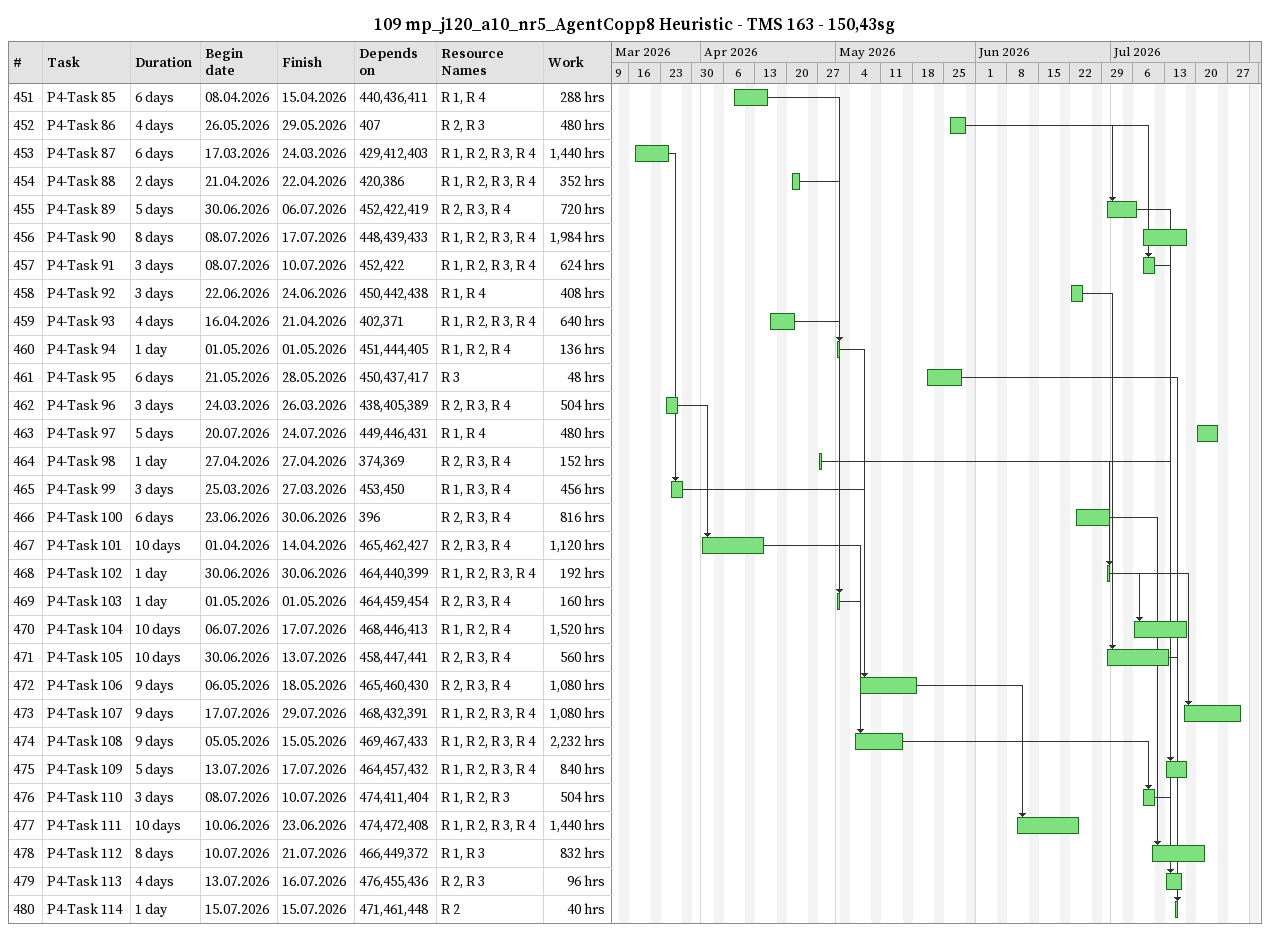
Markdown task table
109 mp_j120_a10_nr5_AgentCopp8 Heuristic - TMS 163 - 150,43sg

| ID | Task | Duration | Start | Finish | Predecessors | Resources | Work (h) |
|---|---|---|---|---|---|---|---|
| 451 | P4-Task 85 | 6d | 2026-04-08 | 2026-04-15 | 440, 436, 411 | R 1, R 4 | 288 |
| 452 | P4-Task 86 | 4d | 2026-05-26 | 2026-05-29 | 407 | R 2, R 3 | 480 |
| 453 | P4-Task 87 | 6d | 2026-03-17 | 2026-03-24 | 429, 412, 403 | R 1, R 2, R 3, R 4 | 1440 |
| 454 | P4-Task 88 | 2d | 2026-04-21 | 2026-04-22 | 420, 386 | R 1, R 2, R 3, R 4 | 352 |
| 455 | P4-Task 89 | 5d | 2026-06-30 | 2026-07-06 | 452, 422, 419 | R 2, R 3, R 4 | 720 |
| 456 | P4-Task 90 | 8d | 2026-07-08 | 2026-07-17 | 448, 439, 433 | R 1, R 2, R 3, R 4 | 1984 |
| 457 | P4-Task 91 | 3d | 2026-07-08 | 2026-07-10 | 452, 422 | R 1, R 2, R 3, R 4 | 624 |
| 458 | P4-Task 92 | 3d | 2026-06-22 | 2026-06-24 | 450, 442, 438 | R 1, R 4 | 408 |
| 459 | P4-Task 93 | 4d | 2026-04-16 | 2026-04-21 | 402, 371 | R 1, R 2, R 3, R 4 | 640 |
| 460 | P4-Task 94 | 1d | 2026-05-01 | 2026-05-01 | 451, 444, 405 | R 1, R 2, R 4 | 136 |
| 461 | P4-Task 95 | 6d | 2026-05-21 | 2026-05-28 | 450, 437, 417 | R 3 | 48 |
| 462 | P4-Task 96 | 3d | 2026-03-24 | 2026-03-26 | 438, 405, 389 | R 2, R 3, R 4 | 504 |
| 463 | P4-Task 97 | 5d | 2026-07-20 | 2026-07-24 | 449, 446, 431 | R 1, R 4 | 480 |
| 464 | P4-Task 98 | 1d | 2026-04-27 | 2026-04-27 | 374, 369 | R 2, R 3, R 4 | 152 |
| 465 | P4-Task 99 | 3d | 2026-03-25 | 2026-03-27 | 453, 450 | R 1, R 3, R 4 | 456 |
| 466 | P4-Task 100 | 6d | 2026-06-23 | 2026-06-30 | 396 | R 2, R 3, R 4 | 816 |
| 467 | P4-Task 101 | 10d | 2026-04-01 | 2026-04-14 | 465, 462, 427 | R 2, R 3, R 4 | 1120 |
| 468 | P4-Task 102 | 1d | 2026-06-30 | 2026-06-30 | 464, 440, 399 | R 1, R 2, R 3, R 4 | 192 |
| 469 | P4-Task 103 | 1d | 2026-05-01 | 2026-05-01 | 464, 459, 454 | R 2, R 3, R 4 | 160 |
| 470 | P4-Task 104 | 10d | 2026-07-06 | 2026-07-17 | 468, 446, 413 | R 1, R 2, R 4 | 1520 |
| 471 | P4-Task 105 | 10d | 2026-06-30 | 2026-07-13 | 458, 447, 441 | R 2, R 3, R 4 | 560 |
| 472 | P4-Task 106 | 9d | 2026-05-06 | 2026-05-18 | 465, 460, 430 | R 2, R 3, R 4 | 1080 |
| 473 | P4-Task 107 | 9d | 2026-07-17 | 2026-07-29 | 468, 432, 391 | R 1, R 2, R 3, R 4 | 1080 |
| 474 | P4-Task 108 | 9d | 2026-05-05 | 2026-05-15 | 469, 467, 433 | R 1, R 2, R 3, R 4 | 2232 |
| 475 | P4-Task 109 | 5d | 2026-07-13 | 2026-07-17 | 464, 457, 432 | R 1, R 2, R 3, R 4 | 840 |
| 476 | P4-Task 110 | 3d | 2026-07-08 | 2026-07-10 | 474, 411, 404 | R 1, R 2, R 3 | 504 |
| 477 | P4-Task 111 | 10d | 2026-06-10 | 2026-06-23 | 474, 472, 408 | R 1, R 2, R 3, R 4 | 1440 |
| 478 | P4-Task 112 | 8d | 2026-07-10 | 2026-07-21 | 466, 449, 372 | R 1, R 3 | 832 |
| 479 | P4-Task 113 | 4d | 2026-07-13 | 2026-07-16 | 476, 455, 436 | R 2, R 3 | 96 |
| 480 | P4-Task 114 | 1d | 2026-07-15 | 2026-07-15 | 471, 461, 448 | R 2 | 40 |
